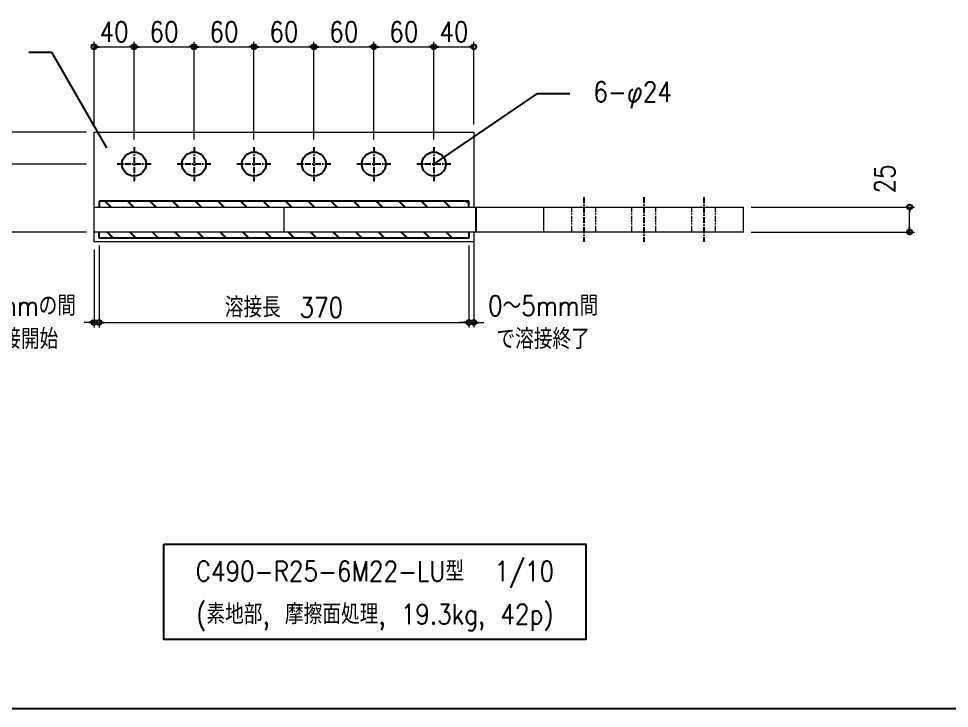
# Model space of a CAD drawing. Extents: x 89504 to 820828, y -104886 to 219894.
# Drawn here: x 811979 to 812910, y -103301 to -102611 of the extents above; entities that cross this region are included whole.
import ezdxf
from ezdxf.enums import TextEntityAlignment as Align

# ---------------------------------------------------------------- set-up
doc = ezdxf.new("R2010")
doc.units = 0
doc.header["$MEASUREMENT"] = 0
for name, pattern in [('CENTER', [2, 1.25, -0.25, 0.25, -0.25]), ('CENTER1', [10, 6.25, -1.25, 1.25, -1.25]), ('DUMMY', [0])]:
    doc.linetypes.add(name, pattern=pattern)
doc.layers.get('0').update_dxf_attribs({"color": 3, "linetype": 'CONTINUOUS'})
doc.layers.get('Defpoints').update_dxf_attribs({"linetype": 'CONTINUOUS'})
doc.layers.add('_1-F_ADDL', color=8, linetype='DUMMY', plot=False)
doc.layers.add('寸法', color=4, linetype='CONTINUOUS')
doc.layers.add('金物', color=7, linetype='CONTINUOUS')
doc.styles.add('DRACAD', font='txt', dxfattribs={"width": 0.85, "bigfont": 'extfont2'})
doc.styles.add('KANJI', font='simplex.shx', dxfattribs={"width": 0.7, "bigfont": 'extfont2.shx'})
doc.dimstyles.new('S5', dxfattribs={"dimscale": 5, "dimtxt": 4, "dimasz": 1, "dimexe": 1, "dimexo": 1.5, "dimgap": 1, "dimtad": 1, "dimtxsty": 'KANJI', "dimblk": 'ORIGIN', "dimcen": 0, "dimclrd": 256, "dimclre": 256, "dimclrt": 256, "dimadec": 0, "dimazin": 0, "dimtfac": 1, "dimtmove": 2, "dimatfit": 2, "dimfxl": 1, "dimtolj": 2, "dimlwd": 5, "dimlwe": 5, "dimarcsym": 0})

# ---------------------------------------------------------------- blocks, each defined once
blk = doc.blocks.new('_ORIGIN')
at = {"color": 0, "linetype": 'ByBlock'}
blk.add_line((0, 0), (-1, 0), dxfattribs=at)
blk.add_circle((0, 0), 0.5, dxfattribs=at)
blk = doc.blocks.new('*D7')
at = {"layer": 'Defpoints', "color": 0, "transparency": 16777216}
for p in [(812704.46, -102799.57), (812870.58, -102799.57), (812704.46, -102824.57)]:
    blk.add_point(p, dxfattribs=at)
at = {"layer": '寸法', "lineweight": 5, "transparency": 16777216}
for p, q in [((812711.96, -102799.57), (812875.58, -102799.57)), ((812870.58, -102819.57), (812870.58, -102804.57)), ((812711.96, -102824.57), (812875.58, -102824.57))]:
    blk.add_line(p, q, dxfattribs=at)
at = {"layer": '寸法', "lineweight": 5, "transparency": 16777216, "xscale": 5, "yscale": 5, "zscale": 5}
for p, rotation in [((812870.58, -102799.57), 90), ((812870.58, -102824.57), 270)]:
    blk.add_blockref('_ORIGIN', p, dxfattribs=dict(at, rotation=rotation))
at = {"layer": '寸法', "transparency": 16777216, "insert": (812845.58, -102771.44), "char_height": 20, "attachment_point": 5, "rotation": 90, "style": 'DRACAD'}
blk.add_mtext('\\A2;25', dxfattribs=at)
blk = doc.blocks.new('*D8')
at = {"layer": 'Defpoints', "color": 0, "transparency": 16777216}
for p in [(811952.65, -102724.57), (812054.46, -102724.57), (812054.46, -102756.57)]:
    blk.add_point(p, dxfattribs=at)
at = {"layer": '寸法', "lineweight": 5, "transparency": 16777216}
for p, q in [((812046.96, -102724.57), (811947.65, -102724.57)), ((811952.65, -102751.57), (811952.65, -102729.57)), ((812046.96, -102756.57), (811947.65, -102756.57))]:
    blk.add_line(p, q, dxfattribs=at)
at = {"layer": '寸法', "lineweight": 5, "transparency": 16777216, "xscale": 5, "yscale": 5, "zscale": 5}
for p, rotation in [((811952.65, -102724.57), 90), ((811952.65, -102756.57), 270)]:
    blk.add_blockref('_ORIGIN', p, dxfattribs=dict(at, rotation=rotation))
at = {"layer": '寸法', "transparency": 16777216, "insert": (811926.4, -102729.48), "char_height": 20, "attachment_point": 5, "rotation": 90, "style": 'DRACAD'}
blk.add_mtext('\\A2;32', dxfattribs=at)
blk = doc.blocks.new('*D9')
at = {"layer": 'Defpoints', "color": 0, "transparency": 16777216}
for p in [(812054.46, -102756.57), (811952.65, -102824.57), (812054.46, -102824.57)]:
    blk.add_point(p, dxfattribs=at)
at = {"layer": '寸法', "lineweight": 5, "transparency": 16777216}
for p, q in [((812046.96, -102756.57), (811947.65, -102756.57)), ((811952.65, -102761.57), (811952.65, -102819.57)), ((812046.96, -102824.57), (811947.65, -102824.57))]:
    blk.add_line(p, q, dxfattribs=at)
at = {"layer": '寸法', "lineweight": 5, "transparency": 16777216, "xscale": 5, "yscale": 5, "zscale": 5}
for p, rotation in [((811952.65, -102756.57), 90), ((811952.65, -102824.57), 270)]:
    blk.add_blockref('_ORIGIN', p, dxfattribs=dict(at, rotation=rotation))
at = {"layer": '寸法', "transparency": 16777216, "insert": (811926.4, -102786.07), "char_height": 20, "attachment_point": 5, "rotation": 90, "style": 'DRACAD'}
blk.add_mtext('\\A2;68', dxfattribs=at)
blk = doc.blocks.new('*D19')
at = {"layer": 'Defpoints', "color": 0, "linetype": 'Continuous', "transparency": 16777216}
for p in [(812054.46, -102834.57), (812059.46, -102834.57), (812059.46, -102915.05)]:
    blk.add_point(p, dxfattribs=at)
at = {"layer": '寸法', "linetype": 'Continuous', "lineweight": 5, "transparency": 16777216}
for p, q in [((812054.46, -102842.07), (812054.46, -102920.05)), ((812059.46, -102842.07), (812059.46, -102920.05)), ((812049.46, -102915.05), (812044.46, -102915.05)), ((812054.46, -102915.05), (812059.46, -102915.05)), ((812064.46, -102915.05), (812069.46, -102915.05))]:
    blk.add_line(p, q, dxfattribs=at)
at = {"layer": '寸法', "linetype": 'Continuous', "lineweight": 5, "transparency": 16777216, "xscale": 5, "yscale": 5, "zscale": 5}
blk.add_blockref('_ORIGIN', (812054.46, -102915.05), dxfattribs=at)
at = {"layer": '寸法', "linetype": 'Continuous', "lineweight": 5, "transparency": 16777216, "xscale": 5, "yscale": 5, "zscale": 5, "rotation": 180}
blk.add_blockref('_ORIGIN', (812059.46, -102915.05), dxfattribs=at)
at = {"layer": '寸法', "linetype": 'Continuous', "transparency": 16777216, "insert": (811971.87, -102915.05), "char_height": 20, "attachment_point": 5, "style": 'DRACAD'}
blk.add_mtext('\\A2;0～5mmの間\\Pで溶接開始', dxfattribs=at)
blk = doc.blocks.new('*D20')
at = {"layer": 'Defpoints', "color": 0, "linetype": 'Continuous', "transparency": 16777216}
for p in [(812059.46, -102830.57), (812429.46, -102830.57), (812429.46, -102915.05)]:
    blk.add_point(p, dxfattribs=at)
at = {"layer": '寸法', "linetype": 'Continuous', "lineweight": 5, "transparency": 16777216}
for p, q in [((812059.46, -102838.07), (812059.46, -102920.05)), ((812429.46, -102838.07), (812429.46, -102920.05)), ((812064.46, -102915.05), (812424.46, -102915.05))]:
    blk.add_line(p, q, dxfattribs=at)
at = {"layer": '寸法', "linetype": 'Continuous', "lineweight": 5, "transparency": 16777216, "xscale": 5, "yscale": 5, "zscale": 5, "rotation": 180}
blk.add_blockref('_ORIGIN', (812059.46, -102915.05), dxfattribs=at)
at = {"layer": '寸法', "linetype": 'Continuous', "lineweight": 5, "transparency": 16777216, "xscale": 5, "yscale": 5, "zscale": 5}
blk.add_blockref('_ORIGIN', (812429.46, -102915.05), dxfattribs=at)
at = {"layer": '寸法', "linetype": 'Continuous', "transparency": 16777216, "insert": (812244.46, -102900.05), "char_height": 20, "attachment_point": 5, "style": 'DRACAD'}
blk.add_mtext('\\A2;溶接長\u3000370', dxfattribs=at)
blk = doc.blocks.new('*D21')
at = {"layer": 'Defpoints', "color": 0, "linetype": 'Continuous', "transparency": 16777216}
for p in [(812429.46, -102830.57), (812434.46, -102824.57), (812434.46, -102915.05)]:
    blk.add_point(p, dxfattribs=at)
at = {"layer": '寸法', "linetype": 'Continuous', "lineweight": 5, "transparency": 16777216}
for p, q in [((812434.46, -102832.07), (812434.46, -102920.05)), ((812429.46, -102838.07), (812429.46, -102920.05)), ((812424.46, -102915.05), (812419.46, -102915.05)), ((812429.46, -102915.05), (812434.46, -102915.05)), ((812439.46, -102915.05), (812444.46, -102915.05))]:
    blk.add_line(p, q, dxfattribs=at)
at = {"layer": '寸法', "linetype": 'Continuous', "lineweight": 5, "transparency": 16777216, "xscale": 5, "yscale": 5, "zscale": 5}
blk.add_blockref('_ORIGIN', (812429.46, -102915.05), dxfattribs=at)
at = {"layer": '寸法', "linetype": 'Continuous', "lineweight": 5, "transparency": 16777216, "xscale": 5, "yscale": 5, "zscale": 5, "rotation": 180}
blk.add_blockref('_ORIGIN', (812434.46, -102915.05), dxfattribs=at)
at = {"layer": '寸法', "linetype": 'Continuous', "transparency": 16777216, "insert": (812503.8, -102915.05), "char_height": 20, "attachment_point": 5, "style": 'DRACAD'}
blk.add_mtext('\\A2;0～5mm間\\Pで溶接終了', dxfattribs=at)
blk = doc.blocks.new('*D25')
at = {"layer": 'Defpoints', "color": 0, "linetype": 'Continuous', "transparency": 16777216}
for p in [(812094.46, -102639.09), (812054.46, -102724.57), (812094.46, -102739.57)]:
    blk.add_point(p, dxfattribs=at)
at = {"layer": '寸法', "linetype": 'Continuous', "lineweight": 5, "transparency": 16777216}
for p, q in [((812054.46, -102717.07), (812054.46, -102634.09)), ((812094.46, -102732.07), (812094.46, -102634.09)), ((812059.46, -102639.09), (812089.46, -102639.09))]:
    blk.add_line(p, q, dxfattribs=at)
at = {"layer": '寸法', "linetype": 'Continuous', "lineweight": 5, "transparency": 16777216, "xscale": 5, "yscale": 5, "zscale": 5, "rotation": 180}
blk.add_blockref('_ORIGIN', (812054.46, -102639.09), dxfattribs=at)
at = {"layer": '寸法', "linetype": 'Continuous', "lineweight": 5, "transparency": 16777216, "xscale": 5, "yscale": 5, "zscale": 5}
blk.add_blockref('_ORIGIN', (812094.46, -102639.09), dxfattribs=at)
at = {"layer": '寸法', "linetype": 'Continuous', "transparency": 16777216, "insert": (812074.46, -102624.09), "char_height": 20, "attachment_point": 5, "style": 'DRACAD'}
blk.add_mtext('\\A2;40', dxfattribs=at)
blk = doc.blocks.new('*D26')
at = {"layer": 'Defpoints', "color": 0, "linetype": 'Continuous', "transparency": 16777216}
for p in [(812154.46, -102639.09), (812094.46, -102739.57), (812154.46, -102739.57)]:
    blk.add_point(p, dxfattribs=at)
at = {"layer": '寸法', "linetype": 'Continuous', "lineweight": 5, "transparency": 16777216}
for p, q in [((812094.46, -102732.07), (812094.46, -102634.09)), ((812154.46, -102732.07), (812154.46, -102634.09)), ((812099.46, -102639.09), (812149.46, -102639.09))]:
    blk.add_line(p, q, dxfattribs=at)
at = {"layer": '寸法', "linetype": 'Continuous', "lineweight": 5, "transparency": 16777216, "xscale": 5, "yscale": 5, "zscale": 5, "rotation": 180}
blk.add_blockref('_ORIGIN', (812094.46, -102639.09), dxfattribs=at)
at = {"layer": '寸法', "linetype": 'Continuous', "lineweight": 5, "transparency": 16777216, "xscale": 5, "yscale": 5, "zscale": 5}
blk.add_blockref('_ORIGIN', (812154.46, -102639.09), dxfattribs=at)
at = {"layer": '寸法', "linetype": 'Continuous', "transparency": 16777216, "insert": (812124.46, -102624.09), "char_height": 20, "attachment_point": 5, "style": 'DRACAD'}
blk.add_mtext('\\A2;60', dxfattribs=at)
blk = doc.blocks.new('*D27')
at = {"layer": 'Defpoints', "color": 0, "linetype": 'Continuous', "transparency": 16777216}
for p in [(812214.46, -102639.09), (812154.46, -102739.57), (812214.46, -102739.57)]:
    blk.add_point(p, dxfattribs=at)
at = {"layer": '寸法', "linetype": 'Continuous', "lineweight": 5, "transparency": 16777216}
for p, q in [((812154.46, -102732.07), (812154.46, -102634.09)), ((812214.46, -102732.07), (812214.46, -102634.09)), ((812159.46, -102639.09), (812209.46, -102639.09))]:
    blk.add_line(p, q, dxfattribs=at)
at = {"layer": '寸法', "linetype": 'Continuous', "lineweight": 5, "transparency": 16777216, "xscale": 5, "yscale": 5, "zscale": 5, "rotation": 180}
blk.add_blockref('_ORIGIN', (812154.46, -102639.09), dxfattribs=at)
at = {"layer": '寸法', "linetype": 'Continuous', "lineweight": 5, "transparency": 16777216, "xscale": 5, "yscale": 5, "zscale": 5}
blk.add_blockref('_ORIGIN', (812214.46, -102639.09), dxfattribs=at)
at = {"layer": '寸法', "linetype": 'Continuous', "transparency": 16777216, "insert": (812184.46, -102624.09), "char_height": 20, "attachment_point": 5, "style": 'DRACAD'}
blk.add_mtext('\\A2;60', dxfattribs=at)
blk = doc.blocks.new('*D28')
at = {"layer": 'Defpoints', "color": 0, "linetype": 'Continuous', "transparency": 16777216}
for p in [(812274.46, -102639.09), (812214.46, -102739.57), (812274.46, -102739.57)]:
    blk.add_point(p, dxfattribs=at)
at = {"layer": '寸法', "linetype": 'Continuous', "lineweight": 5, "transparency": 16777216}
for p, q in [((812214.46, -102732.07), (812214.46, -102634.09)), ((812274.46, -102732.07), (812274.46, -102634.09)), ((812219.46, -102639.09), (812269.46, -102639.09))]:
    blk.add_line(p, q, dxfattribs=at)
at = {"layer": '寸法', "linetype": 'Continuous', "lineweight": 5, "transparency": 16777216, "xscale": 5, "yscale": 5, "zscale": 5, "rotation": 180}
blk.add_blockref('_ORIGIN', (812214.46, -102639.09), dxfattribs=at)
at = {"layer": '寸法', "linetype": 'Continuous', "lineweight": 5, "transparency": 16777216, "xscale": 5, "yscale": 5, "zscale": 5}
blk.add_blockref('_ORIGIN', (812274.46, -102639.09), dxfattribs=at)
at = {"layer": '寸法', "linetype": 'Continuous', "transparency": 16777216, "insert": (812244.46, -102624.09), "char_height": 20, "attachment_point": 5, "style": 'DRACAD'}
blk.add_mtext('\\A2;60', dxfattribs=at)
blk = doc.blocks.new('*D29')
at = {"layer": 'Defpoints', "color": 0, "linetype": 'Continuous', "transparency": 16777216}
for p in [(812334.46, -102639.09), (812274.46, -102739.57), (812334.46, -102739.57)]:
    blk.add_point(p, dxfattribs=at)
at = {"layer": '寸法', "linetype": 'Continuous', "lineweight": 5, "transparency": 16777216}
for p, q in [((812274.46, -102732.07), (812274.46, -102634.09)), ((812334.46, -102732.07), (812334.46, -102634.09)), ((812279.46, -102639.09), (812329.46, -102639.09))]:
    blk.add_line(p, q, dxfattribs=at)
at = {"layer": '寸法', "linetype": 'Continuous', "lineweight": 5, "transparency": 16777216, "xscale": 5, "yscale": 5, "zscale": 5, "rotation": 180}
blk.add_blockref('_ORIGIN', (812274.46, -102639.09), dxfattribs=at)
at = {"layer": '寸法', "linetype": 'Continuous', "lineweight": 5, "transparency": 16777216, "xscale": 5, "yscale": 5, "zscale": 5}
blk.add_blockref('_ORIGIN', (812334.46, -102639.09), dxfattribs=at)
at = {"layer": '寸法', "linetype": 'Continuous', "transparency": 16777216, "insert": (812304.46, -102624.09), "char_height": 20, "attachment_point": 5, "style": 'DRACAD'}
blk.add_mtext('\\A2;60', dxfattribs=at)
blk = doc.blocks.new('*D30')
at = {"layer": 'Defpoints', "color": 0, "linetype": 'Continuous', "transparency": 16777216}
for p in [(812394.46, -102639.09), (812334.46, -102739.57), (812394.46, -102739.57)]:
    blk.add_point(p, dxfattribs=at)
at = {"layer": '寸法', "linetype": 'Continuous', "lineweight": 5, "transparency": 16777216}
for p, q in [((812334.46, -102732.07), (812334.46, -102634.09)), ((812394.46, -102732.07), (812394.46, -102634.09)), ((812339.46, -102639.09), (812389.46, -102639.09))]:
    blk.add_line(p, q, dxfattribs=at)
at = {"layer": '寸法', "linetype": 'Continuous', "lineweight": 5, "transparency": 16777216, "xscale": 5, "yscale": 5, "zscale": 5, "rotation": 180}
blk.add_blockref('_ORIGIN', (812334.46, -102639.09), dxfattribs=at)
at = {"layer": '寸法', "linetype": 'Continuous', "lineweight": 5, "transparency": 16777216, "xscale": 5, "yscale": 5, "zscale": 5}
blk.add_blockref('_ORIGIN', (812394.46, -102639.09), dxfattribs=at)
at = {"layer": '寸法', "linetype": 'Continuous', "transparency": 16777216, "insert": (812364.46, -102624.09), "char_height": 20, "attachment_point": 5, "style": 'DRACAD'}
blk.add_mtext('\\A2;60', dxfattribs=at)
blk = doc.blocks.new('*D31')
at = {"layer": 'Defpoints', "color": 0, "linetype": 'Continuous', "transparency": 16777216}
for p in [(812434.46, -102639.09), (812434.46, -102724.57), (812394.46, -102739.57)]:
    blk.add_point(p, dxfattribs=at)
at = {"layer": '寸法', "linetype": 'Continuous', "lineweight": 5, "transparency": 16777216}
for p, q in [((812394.46, -102732.07), (812394.46, -102634.09)), ((812434.46, -102717.07), (812434.46, -102634.09)), ((812399.46, -102639.09), (812429.46, -102639.09))]:
    blk.add_line(p, q, dxfattribs=at)
at = {"layer": '寸法', "linetype": 'Continuous', "lineweight": 5, "transparency": 16777216, "xscale": 5, "yscale": 5, "zscale": 5, "rotation": 180}
blk.add_blockref('_ORIGIN', (812394.46, -102639.09), dxfattribs=at)
at = {"layer": '寸法', "linetype": 'Continuous', "lineweight": 5, "transparency": 16777216, "xscale": 5, "yscale": 5, "zscale": 5}
blk.add_blockref('_ORIGIN', (812434.46, -102639.09), dxfattribs=at)
at = {"layer": '寸法', "linetype": 'Continuous', "transparency": 16777216, "insert": (812414.46, -102624.09), "char_height": 20, "attachment_point": 5, "style": 'DRACAD'}
blk.add_mtext('\\A2;40', dxfattribs=at)

msp = doc.modelspace()

# ---------------------------------------------------------------- hatches: boundary and pattern name
at = {"layer": '金物', "ltscale": 6}
h = msp.add_hatch(dxfattribs=at)
h.set_pattern_fill('JIS_LC_20', color=256, scale=0.8, angle=90)
h.set_pattern_definition([(135, (810149.459, -105878.574), (-11.31371, -11.31371), []), (135, (810149.459, -105878.254), (-11.31371, -11.31371), [])])
h.paths.add_polyline_path([(812237.45897, -102799.57408), (812059.45897, -102799.57408), (812059.45897, -102793.57408), (812237.45897, -102793.57408)])
h.paths.add_polyline_path([(812420.45897, -102799.57408), (812237.45897, -102799.57408), (812237.45897, -102793.57408), (812420.45897, -102793.57408)])
h.paths.add_polyline_path([(812429.45897, -102799.57408), (812420.45897, -102799.57408), (812420.45897, -102793.57408), (812429.45897, -102793.57408)])
h = msp.add_hatch(dxfattribs=at)
h.set_pattern_fill('JIS_LC_20', color=256, scale=0.8, angle=90)
h.set_pattern_definition([(135, (810149.459, -105884.574), (-11.31371, -11.31371), []), (135, (810149.459, -105884.254), (-11.31371, -11.31371), [])])
h.paths.add_polyline_path([(812237.45897, -102824.57408), (812059.45897, -102824.57408), (812059.45897, -102830.57408), (812237.45897, -102830.57408)])
h.paths.add_polyline_path([(812420.45897, -102824.57408), (812237.45897, -102824.57408), (812237.45897, -102830.57408), (812420.45897, -102830.57408)])
h.paths.add_polyline_path([(812429.45897, -102824.57408), (812420.45897, -102824.57408), (812420.45897, -102830.57408), (812429.45897, -102830.57408)])

# ---------------------------------------------------------------- linework, layer by layer
at = {"layer": '_1-F_ADDL'}
msp.add_line((811417.5901, -103301.41828), (815622.5901, -103301.41828), dxfattribs=at)
at = {"layer": '寸法'}
for p, q in [((811989.27252, -102644.62212), (812012.02285, -102644.62212)), ((812012.02285, -102644.62212), (812066.8911, -102740.2341)), ((812394.45897, -102756.57408), (812498.21872, -102685.98372)), ((812498.21872, -102685.98372), (812530.36611, -102685.98372))]:
    msp.add_line(p, q, dxfattribs=at)
at = {"layer": '寸法', "linetype": 'CENTER1'}
for p, q in [((812094.45897, -102739.57408), (812094.45897, -102773.57408)), ((812154.45897, -102739.57408), (812154.45897, -102773.57408)), ((812214.45897, -102739.57408), (812214.45897, -102773.57408)), ((812274.45897, -102739.57408), (812274.45897, -102773.57408)), ((812334.45897, -102739.57408), (812334.45897, -102773.57408)), ((812394.45897, -102739.57408), (812394.45897, -102773.57408)), ((812111.45897, -102756.57408), (812077.45897, -102756.57408)), ((812171.45897, -102756.57408), (812137.45897, -102756.57408)), ((812231.45897, -102756.57408), (812197.45897, -102756.57408)), ((812291.45897, -102756.57408), (812257.45897, -102756.57408)), ((812351.45897, -102756.57408), (812317.45897, -102756.57408)), ((812411.45897, -102756.57408), (812377.45897, -102756.57408)), ((812544.45897, -102789.57408), (812544.45897, -102834.57408)), ((812604.45897, -102789.57408), (812604.45897, -102834.57408)), ((812664.45897, -102789.57408), (812664.45897, -102834.57408))]:
    msp.add_line(p, q, dxfattribs=at)
at = {"layer": '寸法'}
msp.add_lwpolyline([(812124.40619, -103137.06701), (812546.48344, -103137.06701), (812546.48344, -103232.36383), (812124.40619, -103232.36383)], close=True, dxfattribs=at)
at = {"layer": '金物', "lineweight": 18}
for p, q in [((812054.45897, -102724.57408), (812434.45897, -102724.57408)), ((812054.45897, -102834.57408), (812054.45897, -102724.57408)), ((812434.45897, -102724.57408), (812434.45897, -102796.57408)), ((812054.45897, -102834.57408), (812054.45897, -102741.57408)), ((812434.45897, -102741.57408), (812434.45897, -102799.57408)), ((812054.45897, -102799.57408), (812704.45897, -102799.57408)), ((812244.45897, -102799.57408), (812244.45897, -102824.57408)), ((812504.45897, -102824.57408), (812504.45897, -102799.57408)), ((812704.45897, -102824.57408), (812704.45897, -102799.57408)), ((812704.45897, -102824.57408), (812054.45897, -102824.57408)), ((812434.45897, -102824.57408), (812434.45897, -102834.57408)), ((812434.45897, -102834.57408), (812054.45897, -102834.57408)), ((812434.45897, -102834.57408), (812054.45897, -102834.57408))]:
    msp.add_line(p, q, dxfattribs=at)
at = {"layer": '金物'}
for p, q in [((812429.45897, -102793.57408), (812059.45897, -102793.57408)), ((812429.45897, -102799.57408), (812429.45897, -102793.57408)), ((812429.45897, -102830.57408), (812059.45897, -102830.57408)), ((812429.45897, -102824.57408), (812429.45897, -102830.57408))]:
    msp.add_line(p, q, dxfattribs=at)
at = {"layer": '金物', "linetype": 'Continuous'}
for p, q in [((812059.45897, -102793.57408), (812059.45897, -102799.57408)), ((812059.45897, -102830.57408), (812059.45897, -102824.57408))]:
    msp.add_line(p, q, dxfattribs=at)
at = {"layer": '金物', "ltscale": 2}
msp.add_line((812436.45897, -102799.57408), (812436.45897, -102824.57408), dxfattribs=at)
at = {"layer": '金物', "linetype": 'CENTER', "lineweight": 18, "ltscale": 5}
for p, q in [((812532.45897, -102824.57408), (812532.45897, -102799.57408)), ((812556.45897, -102824.57408), (812556.45897, -102799.57408)), ((812592.45897, -102824.57408), (812592.45897, -102799.57408)), ((812616.45897, -102824.57408), (812616.45897, -102799.57408)), ((812652.45897, -102824.57408), (812652.45897, -102799.57408)), ((812676.45897, -102824.57408), (812676.45897, -102799.57408))]:
    msp.add_line(p, q, dxfattribs=at)
at = {"layer": '金物', "ltscale": 2.5}
for centre in [(812094.45897, -102756.57408), (812154.45897, -102756.57408), (812214.45897, -102756.57408), (812274.45897, -102756.57408), (812334.45897, -102756.57408), (812394.45897, -102756.57408)]:
    msp.add_circle(centre, 12, dxfattribs=at)

# ---------------------------------------------------------------- texts
at = {"layer": '寸法', "linetype": 'Continuous', "lineweight": -3, "style": 'DRACAD', "width": 0.85}
msp.add_text('C490-R25-6M22-LU型  1/10', height=20, dxfattribs=at).set_placement((812335.44481, -103164.16722), align=Align.MIDDLE_CENTER)
msp.add_text('(素地部, 摩擦面処理, 19.3kg, 42p)', height=20, dxfattribs=at).set_placement((812335.44481, -103208.53962), align=Align.MIDDLE)
at = {"layer": '寸法', "insert": (812632.75303, -102674.26039), "char_height": 20, "width": 98.9799312, "attachment_point": 3, "style": 'DRACAD'}
msp.add_mtext('6-φ24', dxfattribs=at)

# ---------------------------------------------------------------- dimensions: what is measured, and where the dimension line sits
at = {"layer": '寸法', "linetype": 'Continuous'}
for base, p1, p2, picture, middle in [((812094.45897, -102639.09475), (812054.45897, -102724.57408), (812094.45897, -102739.57408), '*D25', (812074.45897, -102624.09475)), ((812154.45897, -102639.09475), (812094.45897, -102739.57408), (812154.45897, -102739.57408), '*D26', (812124.45897, -102624.09475)), ((812214.45897, -102639.09475), (812154.45897, -102739.57408), (812214.45897, -102739.57408), '*D27', (812184.45897, -102624.09475)), ((812274.45897, -102639.09475), (812214.45897, -102739.57408), (812274.45897, -102739.57408), '*D28', (812244.45897, -102624.09475)), ((812334.45897, -102639.09475), (812274.45897, -102739.57408), (812334.45897, -102739.57408), '*D29', (812304.45897, -102624.09475)), ((812394.45897, -102639.09475), (812334.45897, -102739.57408), (812394.45897, -102739.57408), '*D30', (812364.45897, -102624.09475)), ((812434.45897, -102639.09475), (812394.45897, -102739.57408), (812434.45897, -102724.57408), '*D31', (812414.45897, -102624.09475))]:
    dim = msp.add_linear_dim(base=base, p1=p1, p2=p2, dimstyle='S5', override={"dimtxsty": 'DRACAD'}, dxfattribs=at)
    dim.commit()
    dim.dimension.update_dxf_attribs({"geometry": picture, "text_midpoint": middle})
at = {"layer": '寸法'}
for base, p1, p2, angle, picture, middle in [((811952.65108, -102724.57408), (812054.45897, -102756.57408), (812054.45897, -102724.57408), 90, '*D8', (811926.40108, -102729.48279)), ((811952.65108, -102824.57408), (812054.45897, -102756.57408), (812054.45897, -102824.57408), 90, '*D9', (811926.40108, -102786.07408)), ((812870.5792, -102799.57408), (812704.45897, -102824.57408), (812704.45897, -102799.57408), 270, '*D7', (812845.5792, -102771.44342))]:
    dim = msp.add_linear_dim(base=base, p1=p1, p2=p2, angle=angle, dimstyle='S5', override={"dimtxsty": 'DRACAD'}, dxfattribs=at)
    dim.commit()
    dim.dimension.update_dxf_attribs({"geometry": picture, "text_midpoint": middle, "dimtype": 160})
at = {"layer": '寸法', "linetype": 'Continuous'}
dim = msp.add_linear_dim(base=(812429.45897, -102915.0534), p1=(812059.45897, -102830.57408), p2=(812429.45897, -102830.57408), text='溶接長\u3000<>', dimstyle='S5', override={"dimtxsty": 'DRACAD'}, dxfattribs=at)
dim.commit()
dim.dimension.update_dxf_attribs({"geometry": '*D20', "text_midpoint": (812244.45897, -102900.0534)})
for base, p1, p2, text, picture, middle in [((812434.45897, -102915.0534), (812429.45897, -102830.57408), (812434.45897, -102824.57408), '0～<>mm間\\Pで溶接終了', '*D21', (812503.802, -102915.0534)), ((812059.45897, -102915.0534), (812054.45897, -102834.57408), (812059.45897, -102834.57408), '0～<>mmの間\\Pで溶接開始', '*D19', (811971.87394, -102915.0534))]:
    dim = msp.add_linear_dim(base=base, p1=p1, p2=p2, text=text, dimstyle='S5', override={"dimtxsty": 'DRACAD'}, dxfattribs=at)
    dim.commit()
    dim.dimension.update_dxf_attribs({"geometry": picture, "text_midpoint": middle, "dimtype": 160})

doc.saveas('drawing.dxf')
